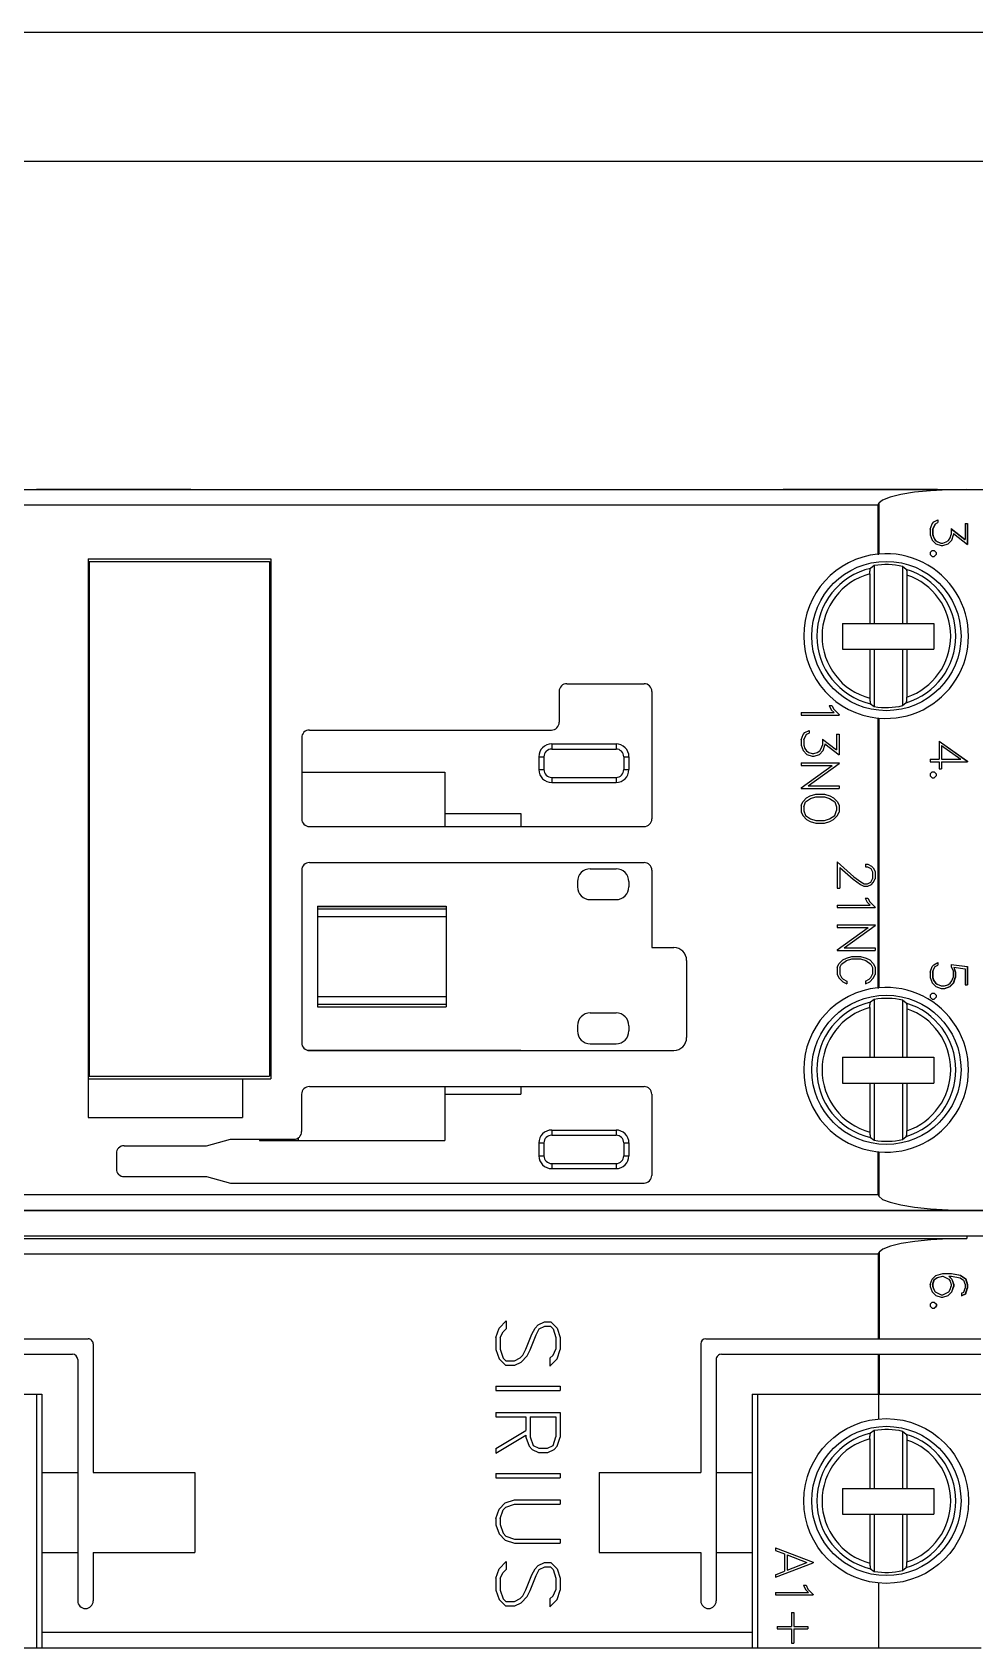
# Model space of a CAD drawing. Header units: millimetres. Extents: x -72 to 2978, y -1067 to 2817.
# Drawn here: x 508.2 to 544.8, y 262.1 to 324.9 of the extents above; entities that cross this region are included whole.
import ezdxf

# ---------------------------------------------------------------- set-up
doc = ezdxf.new("R2010")
doc.units = ezdxf.units.MM
doc.layers.add('10000_FRONT', color=7, linetype='Continuous')

msp = doc.modelspace()

# ---------------------------------------------------------------- linework, layer by layer
for p, q in [((424.654, 324.884), (733.643, 324.884)), ((514.334, 307.129), (508.334, 307.129)), ((543.334, 307.129), (537.334, 307.129)), ((508.334, 262.129), (514.334, 262.129)), ((537.334, 262.129), (543.334, 262.129))]:
    msp.add_line(p, q)
at = {"color": 30, "true_color": 0xf8991e}
msp.add_line((433.915, 319.884), (726.121, 319.884), dxfattribs=at)
at = {"layer": '10000_FRONT', "color": 7, "linetype": 'Continuous', "lineweight": 25}
for p, q in [((494.855, 307.129), (548.835, 307.129)), ((538.745, 307.129), (538.745, 307.129)), ((503.651, 306.529), (541.019, 306.529)), ((541.019, 306.529), (541.024, 306.538)), ((541.019, 306.529), (541.019, 304.614)), ((541.024, 306.538), (541.029, 306.546)), ((541.029, 306.546), (541.034, 306.554)), ((541.034, 306.554), (541.039, 306.563)), ((541.039, 306.563), (541.044, 306.572)), ((541.044, 306.572), (541.049, 306.58)), ((541.049, 306.58), (541.054, 306.589)), ((541.054, 306.589), (541.054, 304.617)), ((543.051, 305.576), (543.12, 305.788)), ((543.12, 305.788), (543.191, 305.862)), ((543.141, 305.57), (543.249, 305.792)), ((543.148, 305.57), (543.256, 305.792)), ((543.191, 305.862), (543.35, 305.943)), ((543.249, 305.792), (543.343, 305.839)), ((543.249, 305.792), (543.256, 305.792)), ((543.256, 305.792), (543.35, 305.839)), ((543.343, 305.939), (543.343, 305.839)), ((543.343, 305.839), (543.35, 305.839)), ((543.35, 305.943), (543.35, 305.839)), ((544.402, 305.796), (544.402, 305.181)), ((544.402, 305.796), (544.499, 305.796)), ((544.489, 305.796), (544.489, 304.996)), ((544.499, 305.796), (544.499, 304.988)), ((543.051, 305.576), (543.051, 305.366)), ((543.051, 305.366), (543.121, 305.155)), ((543.121, 305.155), (543.261, 305.011)), ((543.141, 305.57), (543.141, 305.37)), ((543.141, 305.57), (543.148, 305.57)), ((543.141, 305.37), (543.186, 305.239)), ((543.141, 305.37), (543.148, 305.37)), ((543.148, 305.57), (543.148, 305.37)), ((543.148, 305.37), (543.193, 305.239)), ((543.186, 305.239), (543.245, 305.147)), ((543.186, 305.239), (543.193, 305.239)), ((543.193, 305.239), (543.252, 305.147)), ((543.245, 305.147), (543.336, 305.086)), ((543.245, 305.147), (543.252, 305.147)), ((543.252, 305.147), (543.343, 305.086)), ((543.261, 305.011), (543.469, 304.941)), ((543.336, 305.086), (543.466, 305.041)), ((543.336, 305.086), (543.343, 305.086)), ((543.343, 305.086), (543.473, 305.041)), ((543.466, 305.041), (543.473, 305.041)), ((543.473, 305.041), (543.536, 305.041)), ((543.533, 304.941), (543.741, 305.011)), ((543.536, 305.041), (543.666, 305.086)), ((543.541, 304.941), (543.749, 305.011)), ((543.666, 305.086), (543.757, 305.147)), ((543.741, 305.011), (543.882, 305.155)), ((543.741, 305.011), (543.749, 305.011)), ((543.749, 305.011), (543.89, 305.155)), ((543.757, 305.147), (543.817, 305.239)), ((543.817, 305.239), (543.861, 305.37)), ((543.861, 305.606), (543.861, 305.37)), ((543.861, 305.606), (544.402, 305.181)), ((543.861, 305.599), (544.393, 305.181)), ((543.882, 305.155), (543.951, 305.366)), ((543.882, 305.155), (543.89, 305.155)), ((543.89, 305.155), (543.959, 305.366)), ((543.951, 305.419), (543.951, 305.366)), ((543.951, 305.419), (543.959, 305.419)), ((543.951, 305.366), (543.959, 305.366)), ((543.959, 305.419), (543.959, 305.366)), ((543.959, 305.419), (544.499, 304.988)), ((544.393, 305.181), (544.402, 305.181)), ((510.335, 304.429), (510.335, 282.729)), ((510.335, 304.429), (517.435, 304.429)), ((517.435, 304.429), (517.435, 284.229)), ((541.019, 304.614), (541.024, 304.614)), ((541.024, 304.614), (541.029, 304.614)), ((541.029, 304.614), (541.034, 304.615)), ((541.034, 304.615), (541.039, 304.615)), ((541.039, 304.615), (541.044, 304.616)), ((541.044, 304.616), (541.049, 304.616)), ((541.049, 304.616), (541.054, 304.617)), ((543.051, 304.678), (543.129, 304.756)), ((543.051, 304.678), (543.051, 304.597)), ((543.051, 304.597), (543.129, 304.519)), ((543.129, 304.756), (543.208, 304.756)), ((543.129, 304.519), (543.208, 304.519)), ((543.201, 304.756), (543.278, 304.678)), ((543.201, 304.519), (543.278, 304.597)), ((543.208, 304.756), (543.285, 304.678)), ((543.208, 304.519), (543.285, 304.597)), ((543.278, 304.678), (543.278, 304.597)), ((543.278, 304.678), (543.285, 304.678)), ((543.278, 304.597), (543.285, 304.597)), ((543.285, 304.678), (543.285, 304.597)), ((543.469, 304.941), (543.541, 304.941)), ((510.385, 304.329), (510.385, 284.329)), ((510.385, 304.329), (517.385, 304.329)), ((517.385, 304.329), (517.385, 284.329)), ((540.705, 303.872), (540.706, 303.886)), ((540.705, 303.859), (540.705, 303.872)), ((540.705, 303.846), (540.705, 303.859)), ((540.705, 303.846), (540.705, 301.914)), ((540.706, 303.9), (540.707, 303.913)), ((540.706, 303.886), (540.706, 303.9)), ((540.707, 303.925), (540.708, 303.937)), ((540.707, 303.913), (540.707, 303.925)), ((540.708, 303.937), (540.709, 303.949)), ((540.709, 303.949), (540.71, 303.961)), ((540.71, 303.961), (540.711, 303.972)), ((540.711, 303.972), (540.713, 303.983)), ((540.713, 303.983), (540.714, 303.993)), ((540.714, 303.993), (540.715, 304.002)), ((540.715, 304.002), (540.717, 304.011)), ((540.717, 304.011), (540.718, 304.02)), ((540.718, 304.02), (540.72, 304.028)), ((540.72, 304.028), (540.722, 304.035)), ((540.722, 304.035), (540.724, 304.041)), ((540.724, 304.041), (540.726, 304.046)), ((540.726, 304.046), (540.728, 304.05)), ((540.728, 304.05), (540.73, 304.054)), ((540.73, 304.054), (540.732, 304.057)), ((540.732, 304.057), (540.734, 304.059)), ((540.875, 304.165), (540.734, 304.059)), ((540.875, 304.165), (540.875, 301.914)), ((541.975, 304.132), (541.975, 301.914)), ((542.116, 304.017), (541.975, 304.132)), ((542.116, 304.017), (542.119, 304.014)), ((542.119, 304.014), (542.121, 304.01)), ((542.121, 304.01), (542.124, 304.004)), ((542.124, 304.004), (542.126, 303.998)), ((542.126, 303.998), (542.128, 303.99)), ((542.128, 303.99), (542.13, 303.981)), ((542.13, 303.981), (542.132, 303.971)), ((542.132, 303.971), (542.134, 303.96)), ((542.134, 303.96), (542.136, 303.949)), ((542.136, 303.949), (542.138, 303.936)), ((542.138, 303.936), (542.139, 303.923)), ((542.139, 303.923), (542.14, 303.908)), ((542.14, 303.908), (542.142, 303.893)), ((542.142, 303.893), (542.143, 303.879)), ((542.143, 303.879), (542.143, 303.863)), ((542.143, 303.863), (542.144, 303.847)), ((542.144, 303.847), (542.145, 303.83)), ((542.145, 303.83), (542.145, 303.814)), ((542.145, 303.814), (542.145, 303.798)), ((542.145, 303.798), (542.145, 301.914)), ((539.645, 301.914), (539.645, 300.914)), ((539.645, 301.914), (543.195, 301.914)), ((543.195, 301.914), (543.195, 300.914)), ((510.335, 300.621), (510.385, 300.621)), ((517.385, 300.621), (517.435, 300.621)), ((539.645, 300.914), (543.195, 300.914)), ((540.705, 300.914), (540.705, 299.012)), ((540.875, 300.914), (540.875, 298.694)), ((541.975, 300.914), (541.975, 298.726)), ((542.145, 300.914), (542.145, 299.061)), ((528.935, 299.579), (531.935, 299.579)), ((510.335, 299.037), (510.385, 299.037)), ((517.385, 299.037), (517.435, 299.037)), ((528.635, 299.279), (528.635, 298.079)), ((532.235, 299.279), (532.235, 294.329)), ((539.125, 298.73), (539.205, 298.567)), ((539.125, 298.73), (539.228, 298.73)), ((539.228, 298.73), (539.301, 298.587)), ((540.705, 299.012), (540.705, 298.997)), ((540.705, 298.997), (540.705, 298.98)), ((540.705, 298.98), (540.706, 298.964)), ((540.706, 298.964), (540.707, 298.948)), ((540.707, 298.948), (540.707, 298.933)), ((540.707, 298.933), (540.708, 298.918)), ((540.708, 298.918), (540.71, 298.904)), ((540.71, 298.904), (540.711, 298.89)), ((540.711, 298.89), (540.712, 298.876)), ((540.712, 298.876), (540.714, 298.864)), ((540.714, 298.864), (540.716, 298.853)), ((540.716, 298.853), (540.718, 298.843)), ((540.718, 298.843), (540.72, 298.833)), ((540.72, 298.833), (540.722, 298.824)), ((540.722, 298.824), (540.724, 298.817)), ((540.724, 298.817), (540.726, 298.811)), ((540.726, 298.811), (540.729, 298.806)), ((540.729, 298.806), (540.731, 298.802)), ((540.731, 298.802), (540.734, 298.799)), ((540.734, 298.799), (540.875, 298.694)), ((541.975, 298.726), (542.116, 298.842)), ((542.116, 298.842), (542.118, 298.844)), ((542.118, 298.844), (542.12, 298.847)), ((542.12, 298.847), (542.122, 298.851)), ((542.122, 298.851), (542.124, 298.856)), ((542.124, 298.856), (542.126, 298.861)), ((542.126, 298.861), (542.128, 298.868)), ((542.128, 298.868), (542.13, 298.875)), ((542.13, 298.875), (542.132, 298.883)), ((542.132, 298.883), (542.133, 298.892)), ((542.133, 298.892), (542.135, 298.901)), ((542.135, 298.901), (542.136, 298.911)), ((542.136, 298.911), (542.137, 298.921)), ((542.137, 298.921), (542.139, 298.932)), ((542.139, 298.932), (542.14, 298.944)), ((542.14, 298.944), (542.141, 298.956)), ((542.141, 298.956), (542.142, 298.968)), ((542.142, 298.968), (542.143, 298.98)), ((542.143, 298.993), (542.144, 299.006)), ((542.143, 298.98), (542.143, 298.993)), ((542.144, 299.02), (542.145, 299.034)), ((542.144, 299.006), (542.144, 299.02)), ((542.145, 299.047), (542.145, 299.061)), ((542.145, 299.034), (542.145, 299.047)), ((538.038, 298.455), (538.038, 298.357)), ((538.038, 298.455), (539.318, 298.455)), ((538.038, 298.357), (539.508, 298.357)), ((539.205, 298.567), (539.318, 298.455)), ((539.301, 298.587), (539.508, 298.378)), ((539.508, 298.378), (539.508, 298.357)), ((541.019, 298.245), (541.019, 287.764)), ((541.019, 298.245), (541.024, 298.244)), ((541.024, 298.244), (541.029, 298.244)), ((541.029, 298.244), (541.034, 298.243)), ((541.034, 298.243), (541.039, 298.243)), ((541.039, 298.243), (541.044, 298.242)), ((541.044, 298.242), (541.049, 298.242)), ((541.049, 298.242), (541.054, 298.242)), ((541.054, 298.242), (541.054, 287.767)), ((518.635, 297.479), (518.635, 294.329)), ((518.935, 297.779), (528.335, 297.779)), ((538.038, 297.399), (538.108, 297.61)), ((538.108, 297.61), (538.18, 297.685)), ((538.136, 297.393), (538.246, 297.615)), ((538.18, 297.685), (538.342, 297.765)), ((538.246, 297.615), (538.342, 297.662)), ((538.342, 297.765), (538.342, 297.662)), ((539.41, 297.619), (539.41, 297.003)), ((539.41, 297.619), (539.508, 297.619)), ((539.508, 297.619), (539.508, 296.811)), ((528.345, 297.239), (528.345, 297.039)), ((528.345, 297.239), (530.845, 297.239)), ((528.345, 297.039), (530.845, 297.039)), ((530.845, 297.239), (530.845, 297.039)), ((538.038, 297.399), (538.038, 297.189)), ((538.038, 297.189), (538.109, 296.978)), ((538.109, 296.978), (538.251, 296.834)), ((538.136, 297.393), (538.136, 297.193)), ((538.136, 297.193), (538.182, 297.062)), ((538.182, 297.062), (538.242, 296.97)), ((538.242, 296.97), (538.334, 296.909)), ((538.251, 296.834), (538.462, 296.764)), ((538.334, 296.909), (538.466, 296.864)), ((538.466, 296.864), (538.531, 296.864)), ((538.531, 296.864), (538.662, 296.909)), ((538.535, 296.764), (538.746, 296.834)), ((538.662, 296.909), (538.755, 296.97)), ((538.746, 296.834), (538.89, 296.978)), ((538.755, 296.97), (538.815, 297.062)), ((538.815, 297.062), (538.86, 297.193)), ((538.86, 297.428), (538.86, 297.193)), ((538.86, 297.428), (539.41, 297.003)), ((538.89, 296.978), (538.96, 297.189)), ((538.96, 297.242), (538.96, 297.189)), ((538.96, 297.242), (539.508, 296.811)), ((543.396, 297.351), (543.396, 296.647)), ((543.396, 297.351), (544.499, 296.573)), ((543.396, 297.345), (544.489, 296.573)), ((543.485, 297.173), (543.485, 296.647)), ((543.485, 297.173), (543.492, 297.173)), ((543.492, 297.173), (543.492, 296.647)), ((543.492, 297.173), (544.237, 296.647)), ((527.845, 296.739), (527.845, 296.239)), ((527.845, 296.739), (528.045, 296.739)), ((527.845, 296.239), (528.045, 296.239)), ((528.045, 296.739), (528.045, 296.239)), ((531.145, 296.739), (531.145, 296.239)), ((531.145, 296.739), (531.345, 296.739)), ((531.145, 296.239), (531.345, 296.239)), ((531.345, 296.739), (531.345, 296.239)), ((538.038, 296.505), (538.038, 296.407)), ((538.038, 296.505), (539.508, 296.505)), ((538.038, 295.537), (539.239, 296.407)), ((538.038, 296.407), (539.239, 296.407)), ((538.307, 295.611), (539.508, 296.482)), ((538.462, 296.764), (538.535, 296.764)), ((539.508, 296.505), (539.508, 296.482)), ((543.051, 296.647), (543.051, 296.549)), ((543.051, 296.647), (543.396, 296.647)), ((543.051, 296.549), (543.396, 296.549)), ((543.396, 296.549), (543.396, 296.274)), ((543.396, 296.274), (543.492, 296.274)), ((543.485, 296.647), (543.492, 296.647)), ((543.485, 296.549), (543.485, 296.274)), ((543.485, 296.549), (543.492, 296.549)), ((543.492, 296.647), (544.237, 296.647)), ((543.492, 296.549), (543.492, 296.274)), ((543.492, 296.549), (544.499, 296.549)), ((544.489, 296.573), (544.489, 296.549)), ((544.489, 296.573), (544.499, 296.573)), ((544.499, 296.573), (544.499, 296.549)), ((518.635, 296.139), (524.195, 296.139)), ((524.195, 296.139), (524.195, 294.029)), ((528.345, 295.939), (528.345, 295.739)), ((528.345, 295.939), (530.845, 295.939)), ((528.345, 295.739), (530.845, 295.739)), ((530.845, 295.939), (530.845, 295.739)), ((538.307, 295.611), (539.508, 295.611)), ((539.508, 295.611), (539.508, 295.513)), ((543.051, 296.078), (543.129, 296.156)), ((543.051, 296.078), (543.051, 295.997)), ((543.051, 295.997), (543.129, 295.919)), ((543.129, 296.156), (543.208, 296.156)), ((543.129, 295.919), (543.208, 295.919)), ((543.201, 296.156), (543.278, 296.078)), ((543.201, 295.919), (543.278, 295.997)), ((543.208, 296.156), (543.285, 296.078)), ((543.208, 295.919), (543.285, 295.997)), ((543.278, 296.078), (543.278, 295.997)), ((543.278, 296.078), (543.285, 296.078)), ((543.278, 295.997), (543.285, 295.997)), ((543.285, 296.078), (543.285, 295.997)), ((538.038, 295.537), (538.038, 295.513)), ((538.038, 295.513), (539.508, 295.513)), ((538.038, 294.864), (538.109, 295.007)), ((538.109, 295.007), (538.249, 295.148)), ((538.136, 294.79), (538.203, 294.988)), ((538.203, 294.988), (538.403, 295.121)), ((538.249, 295.148), (538.391, 295.216)), ((538.391, 295.216), (538.6, 295.287)), ((538.403, 295.121), (538.603, 295.189)), ((538.6, 295.287), (538.946, 295.287)), ((538.603, 295.189), (538.942, 295.189)), ((538.942, 295.189), (539.142, 295.121)), ((538.946, 295.287), (539.155, 295.216)), ((539.142, 295.121), (539.342, 294.988)), ((539.155, 295.216), (539.297, 295.148)), ((539.297, 295.148), (539.437, 295.007)), ((539.342, 294.988), (539.409, 294.79)), ((539.437, 295.007), (539.508, 294.864)), ((524.195, 294.539), (527.145, 294.539)), ((527.145, 294.539), (527.145, 294.029)), ((538.038, 294.864), (538.038, 294.583)), ((538.038, 294.583), (538.109, 294.439)), ((538.109, 294.439), (538.249, 294.299)), ((538.136, 294.79), (538.136, 294.64)), ((538.136, 294.64), (538.203, 294.458)), ((538.203, 294.458), (538.403, 294.324)), ((538.403, 294.324), (538.603, 294.258)), ((538.942, 294.258), (539.142, 294.324)), ((539.142, 294.324), (539.342, 294.458)), ((539.297, 294.299), (539.437, 294.439)), ((539.342, 294.458), (539.409, 294.657)), ((539.409, 294.79), (539.409, 294.657)), ((539.437, 294.439), (539.508, 294.583)), ((539.508, 294.864), (539.508, 294.583)), ((518.935, 294.029), (531.935, 294.029)), ((538.249, 294.299), (538.391, 294.23)), ((538.391, 294.23), (538.6, 294.16)), ((538.6, 294.16), (538.946, 294.16)), ((538.603, 294.258), (538.942, 294.258)), ((538.946, 294.16), (539.155, 294.23)), ((539.155, 294.23), (539.297, 294.299)), ((518.935, 292.629), (531.935, 292.629)), ((539.438, 292.652), (539.438, 291.641)), ((539.438, 292.652), (540.081, 292.08)), ((539.536, 292.444), (539.536, 291.641)), ((539.536, 292.444), (540.059, 291.988)), ((540.535, 292.564), (540.535, 292.465)), ((540.535, 292.564), (540.623, 292.564)), ((540.535, 292.465), (540.616, 292.465)), ((540.616, 292.465), (540.745, 292.399)), ((540.623, 292.564), (540.767, 292.494)), ((540.767, 292.494), (540.838, 292.421)), ((518.635, 292.329), (518.635, 285.629)), ((529.345, 291.889), (529.345, 291.689)), ((529.845, 292.389), (530.845, 292.389)), ((531.345, 291.889), (531.345, 291.689)), ((532.235, 292.329), (532.235, 289.329)), ((540.059, 291.988), (540.336, 291.78)), ((540.081, 292.08), (540.353, 291.876)), ((540.353, 291.876), (540.487, 291.81)), ((540.487, 291.81), (540.616, 291.81)), ((540.616, 291.81), (540.745, 291.874)), ((540.745, 292.399), (540.81, 292.27)), ((540.745, 291.874), (540.81, 292.004)), ((540.765, 291.78), (540.837, 291.853)), ((540.81, 292.27), (540.81, 292.004)), ((540.837, 291.853), (540.908, 291.996)), ((540.838, 292.421), (540.908, 292.278)), ((540.908, 292.278), (540.908, 291.996)), ((529.845, 291.189), (530.845, 291.189)), ((539.438, 291.641), (539.536, 291.641)), ((540.336, 291.78), (540.476, 291.709)), ((540.476, 291.709), (540.622, 291.709)), ((540.525, 291.253), (540.605, 291.09)), ((540.525, 291.253), (540.628, 291.253)), ((540.622, 291.709), (540.765, 291.78)), ((540.628, 291.253), (540.701, 291.109)), ((519.245, 290.932), (519.245, 287.029)), ((519.245, 290.932), (524.245, 290.932)), ((519.245, 290.929), (524.245, 290.929)), ((519.245, 290.829), (524.245, 290.829)), ((524.245, 290.932), (524.245, 287.029)), ((539.438, 290.978), (539.438, 290.88)), ((539.438, 290.978), (540.718, 290.978)), ((539.438, 290.88), (540.908, 290.88)), ((540.605, 291.09), (540.718, 290.978)), ((540.701, 291.109), (540.908, 290.901)), ((540.908, 290.901), (540.908, 290.88)), ((519.245, 290.529), (524.245, 290.529)), ((539.438, 290.205), (539.438, 290.107)), ((539.438, 290.205), (540.908, 290.205)), ((539.438, 289.237), (540.639, 290.107)), ((539.438, 290.107), (540.639, 290.107)), ((539.707, 289.311), (540.908, 290.182)), ((540.908, 290.205), (540.908, 290.182)), ((510.335, 289.621), (510.385, 289.621)), ((517.385, 289.621), (517.435, 289.621)), ((532.235, 289.329), (533.087, 289.329)), ((539.707, 289.311), (540.908, 289.311)), ((540.908, 289.311), (540.908, 289.213)), ((533.587, 288.829), (533.587, 285.829)), ((539.438, 289.237), (539.438, 289.213)), ((539.438, 289.213), (540.908, 289.213)), ((539.438, 288.565), (539.509, 288.708)), ((539.509, 288.708), (539.649, 288.849)), ((539.536, 288.557), (539.601, 288.689)), ((539.601, 288.689), (539.803, 288.822)), ((539.649, 288.849), (539.791, 288.917)), ((539.791, 288.917), (540, 288.987)), ((539.803, 288.822), (540.003, 288.889)), ((540, 288.987), (540.346, 288.987)), ((540.003, 288.889), (540.342, 288.889)), ((540.342, 288.889), (540.543, 288.822)), ((540.346, 288.987), (540.555, 288.917)), ((540.543, 288.822), (540.745, 288.689)), ((540.555, 288.917), (540.697, 288.849)), ((540.697, 288.849), (540.837, 288.708)), ((540.745, 288.689), (540.81, 288.557)), ((540.837, 288.708), (540.908, 288.565)), ((543.191, 288.662), (543.35, 288.743)), ((543.343, 288.739), (543.343, 288.639)), ((543.35, 288.743), (543.35, 288.639)), ((539.438, 288.565), (539.438, 288.283)), ((539.438, 288.283), (539.508, 288.139)), ((539.508, 288.139), (539.648, 287.999)), ((539.536, 288.557), (539.536, 288.291)), ((539.536, 288.291), (539.603, 288.159)), ((539.603, 288.159), (539.668, 288.094)), ((539.668, 288.094), (539.811, 288.022)), ((540.535, 288.022), (540.678, 288.094)), ((540.678, 288.094), (540.743, 288.159)), ((540.698, 287.999), (540.838, 288.139)), ((540.743, 288.159), (540.81, 288.291)), ((540.81, 288.557), (540.81, 288.291)), ((540.838, 288.139), (540.908, 288.283)), ((540.908, 288.565), (540.908, 288.283)), ((543.051, 288.376), (543.12, 288.588)), ((543.051, 288.376), (543.051, 288.166)), ((543.051, 288.166), (543.121, 287.955)), ((543.12, 288.588), (543.191, 288.662)), ((543.141, 288.372), (543.186, 288.503)), ((543.141, 288.372), (543.141, 288.17)), ((543.141, 288.372), (543.148, 288.372)), ((543.141, 288.17), (543.181, 288.045)), ((543.141, 288.17), (543.148, 288.17)), ((543.148, 288.372), (543.193, 288.503)), ((543.148, 288.372), (543.148, 288.17)), ((543.148, 288.17), (543.188, 288.045)), ((543.181, 288.045), (543.255, 287.94)), ((543.181, 288.045), (543.188, 288.045)), ((543.186, 288.503), (543.238, 288.586)), ((543.186, 288.503), (543.193, 288.503)), ((543.188, 288.045), (543.262, 287.94)), ((543.193, 288.503), (543.245, 288.586)), ((543.238, 288.586), (543.343, 288.639)), ((543.238, 288.586), (543.245, 288.586)), ((543.245, 288.586), (543.35, 288.639)), ((543.343, 288.639), (543.35, 288.639)), ((543.866, 288.666), (543.866, 288.576)), ((543.866, 288.666), (544.499, 288.594)), ((543.866, 288.665), (544.489, 288.594)), ((543.866, 288.576), (543.934, 288.439)), ((543.889, 288.039), (543.934, 288.17)), ((543.934, 288.439), (543.934, 288.17)), ((543.953, 287.955), (544.022, 288.166)), ((543.961, 287.955), (544.03, 288.166)), ((543.962, 288.561), (544.022, 288.376)), ((543.962, 288.561), (543.971, 288.561)), ((543.971, 288.561), (544.03, 288.376)), ((543.971, 288.561), (544.402, 288.498)), ((544.022, 288.376), (544.022, 288.166)), ((544.022, 288.376), (544.03, 288.376)), ((544.022, 288.166), (544.03, 288.166)), ((544.03, 288.376), (544.03, 288.166)), ((544.402, 288.498), (544.402, 287.878)), ((544.489, 288.594), (544.489, 287.878)), ((544.489, 288.594), (544.499, 288.594)), ((544.499, 288.594), (544.499, 287.878)), ((510.335, 288.037), (510.385, 288.037)), ((517.385, 288.037), (517.435, 288.037)), ((519.245, 287.429), (524.245, 287.429)), ((539.648, 287.999), (539.811, 287.918)), ((539.811, 288.022), (539.811, 287.918)), ((540.535, 288.022), (540.535, 287.918)), ((540.535, 287.918), (540.698, 287.999)), ((541.019, 287.764), (541.024, 287.764)), ((541.024, 287.764), (541.029, 287.764)), ((541.029, 287.764), (541.034, 287.765)), ((541.034, 287.765), (541.039, 287.765)), ((541.039, 287.765), (541.044, 287.766)), ((541.044, 287.766), (541.049, 287.766)), ((541.049, 287.766), (541.054, 287.767)), ((543.051, 287.478), (543.129, 287.556)), ((543.051, 287.478), (543.051, 287.397)), ((543.121, 287.955), (543.262, 287.811)), ((543.129, 287.556), (543.208, 287.556)), ((543.201, 287.556), (543.278, 287.478)), ((543.208, 287.556), (543.285, 287.478)), ((543.255, 287.94), (543.314, 287.9)), ((543.255, 287.94), (543.262, 287.94)), ((543.262, 287.94), (543.321, 287.9)), ((543.262, 287.811), (543.471, 287.741)), ((543.278, 287.478), (543.278, 287.397)), ((543.278, 287.478), (543.285, 287.478)), ((543.285, 287.478), (543.285, 287.397)), ((543.314, 287.9), (543.468, 287.841)), ((543.314, 287.9), (543.321, 287.9)), ((543.321, 287.9), (543.475, 287.841)), ((543.468, 287.841), (543.475, 287.841)), ((543.471, 287.741), (543.611, 287.741)), ((543.475, 287.841), (543.607, 287.841)), ((543.603, 287.741), (543.811, 287.811)), ((543.607, 287.841), (543.737, 287.886)), ((543.611, 287.741), (543.819, 287.811)), ((543.737, 287.886), (543.828, 287.947)), ((543.811, 287.811), (543.953, 287.955)), ((543.811, 287.811), (543.819, 287.811)), ((543.819, 287.811), (543.961, 287.955)), ((543.828, 287.947), (543.889, 288.039)), ((543.953, 287.955), (543.961, 287.955)), ((544.402, 287.878), (544.499, 287.878)), ((519.245, 287.129), (524.245, 287.129)), ((519.245, 287.029), (524.245, 287.029)), ((519.245, 287.029), (524.245, 287.029)), ((529.845, 286.789), (530.845, 286.789)), ((540.705, 287.022), (540.706, 287.036)), ((540.705, 287.009), (540.705, 287.022)), ((540.705, 286.996), (540.705, 287.009)), ((540.705, 286.996), (540.705, 285.064)), ((540.706, 287.05), (540.707, 287.063)), ((540.706, 287.036), (540.706, 287.05)), ((540.707, 287.075), (540.708, 287.087)), ((540.707, 287.063), (540.707, 287.075)), ((540.708, 287.087), (540.709, 287.099)), ((540.709, 287.099), (540.71, 287.111)), ((540.71, 287.111), (540.711, 287.122)), ((540.711, 287.122), (540.713, 287.133)), ((540.713, 287.133), (540.714, 287.143)), ((540.714, 287.143), (540.715, 287.152)), ((540.715, 287.152), (540.717, 287.161)), ((540.717, 287.161), (540.718, 287.17)), ((540.718, 287.17), (540.72, 287.178)), ((540.72, 287.178), (540.722, 287.185)), ((540.722, 287.185), (540.724, 287.191)), ((540.724, 287.191), (540.726, 287.196)), ((540.726, 287.196), (540.728, 287.2)), ((540.728, 287.2), (540.73, 287.204)), ((540.73, 287.204), (540.732, 287.207)), ((540.732, 287.207), (540.734, 287.209)), ((540.875, 287.315), (540.734, 287.209)), ((540.875, 287.315), (540.875, 285.064)), ((541.975, 287.282), (541.975, 285.064)), ((542.116, 287.167), (541.975, 287.282)), ((542.116, 287.167), (542.119, 287.164)), ((542.119, 287.164), (542.121, 287.16)), ((542.121, 287.16), (542.124, 287.154)), ((542.124, 287.154), (542.126, 287.148)), ((542.126, 287.148), (542.128, 287.14)), ((542.128, 287.14), (542.13, 287.131)), ((542.13, 287.131), (542.132, 287.121)), ((542.132, 287.121), (542.134, 287.11)), ((542.134, 287.11), (542.136, 287.099)), ((542.136, 287.099), (542.138, 287.086)), ((542.138, 287.086), (542.139, 287.073)), ((542.139, 287.073), (542.14, 287.058)), ((542.14, 287.058), (542.142, 287.043)), ((542.142, 287.043), (542.143, 287.029)), ((542.143, 287.029), (542.143, 287.013)), ((542.143, 287.013), (542.144, 286.997)), ((542.144, 286.997), (542.145, 286.98)), ((542.145, 286.98), (542.145, 286.964)), ((542.145, 286.964), (542.145, 286.948)), ((542.145, 286.948), (542.145, 285.064)), ((543.051, 287.397), (543.129, 287.319)), ((543.129, 287.319), (543.208, 287.319)), ((543.201, 287.319), (543.278, 287.397)), ((543.208, 287.319), (543.285, 287.397)), ((543.278, 287.397), (543.285, 287.397)), ((529.345, 286.289), (529.345, 286.089)), ((531.345, 286.289), (531.345, 286.089)), ((529.845, 285.589), (530.845, 285.589)), ((518.858, 285.339), (527.145, 285.339)), ((518.935, 285.329), (533.087, 285.329)), ((524.195, 285.339), (524.195, 285.329)), ((527.145, 285.339), (527.145, 285.329)), ((539.645, 285.064), (539.645, 284.064)), ((539.645, 285.064), (543.195, 285.064)), ((543.195, 285.064), (543.195, 284.064)), ((510.385, 284.329), (517.385, 284.329)), ((510.335, 284.229), (517.435, 284.229)), ((516.335, 284.229), (516.335, 282.729)), ((518.932, 283.929), (531.932, 283.929)), ((524.195, 283.929), (524.195, 283.639)), ((527.145, 283.929), (527.145, 283.639)), ((539.645, 284.064), (543.195, 284.064)), ((540.705, 284.064), (540.705, 282.162)), ((540.875, 284.064), (540.875, 281.844)), ((541.975, 284.064), (541.975, 281.876)), ((542.145, 284.064), (542.145, 282.211)), ((518.632, 283.629), (518.632, 282.179)), ((524.195, 283.639), (524.195, 281.839)), ((524.195, 283.639), (527.145, 283.639)), ((532.232, 283.629), (532.232, 280.479)), ((510.335, 282.729), (516.335, 282.729)), ((514.935, 281.629), (515.868, 281.879)), ((515.868, 281.879), (518.332, 281.879)), ((516.995, 281.879), (516.995, 281.839)), ((516.995, 281.839), (524.195, 281.839)), ((518.495, 281.927), (518.495, 281.839)), ((528.345, 282.239), (528.345, 282.039)), ((528.345, 282.239), (530.845, 282.239)), ((528.345, 282.039), (530.845, 282.039)), ((530.845, 282.239), (530.845, 282.039)), ((540.705, 282.162), (540.705, 282.147)), ((540.705, 282.147), (540.705, 282.13)), ((540.705, 282.13), (540.706, 282.114)), ((540.706, 282.114), (540.707, 282.098)), ((540.707, 282.098), (540.707, 282.083)), ((540.707, 282.083), (540.708, 282.068)), ((540.708, 282.068), (540.71, 282.054)), ((540.71, 282.054), (540.711, 282.04)), ((540.711, 282.04), (540.712, 282.026)), ((540.712, 282.026), (540.714, 282.014)), ((540.714, 282.014), (540.716, 282.003)), ((540.716, 282.003), (540.718, 281.993)), ((540.718, 281.993), (540.72, 281.983)), ((540.72, 281.983), (540.722, 281.974)), ((540.722, 281.974), (540.724, 281.967)), ((540.724, 281.967), (540.726, 281.961)), ((540.726, 281.961), (540.729, 281.956)), ((540.729, 281.956), (540.731, 281.952)), ((540.731, 281.952), (540.734, 281.949)), ((540.734, 281.949), (540.875, 281.844)), ((541.975, 281.876), (542.116, 281.992)), ((542.116, 281.992), (542.118, 281.994)), ((542.118, 281.994), (542.12, 281.997)), ((542.12, 281.997), (542.122, 282.001)), ((542.122, 282.001), (542.124, 282.006)), ((542.124, 282.006), (542.126, 282.011)), ((542.126, 282.011), (542.128, 282.018)), ((542.128, 282.018), (542.13, 282.025)), ((542.13, 282.025), (542.132, 282.033)), ((542.132, 282.033), (542.133, 282.042)), ((542.133, 282.042), (542.135, 282.051)), ((542.135, 282.051), (542.136, 282.061)), ((542.136, 282.061), (542.137, 282.071)), ((542.137, 282.071), (542.139, 282.082)), ((542.139, 282.082), (542.14, 282.094)), ((542.14, 282.094), (542.141, 282.106)), ((542.141, 282.106), (542.142, 282.118)), ((542.142, 282.118), (542.143, 282.13)), ((542.143, 282.143), (542.144, 282.156)), ((542.143, 282.13), (542.143, 282.143)), ((542.144, 282.17), (542.145, 282.184)), ((542.144, 282.156), (542.144, 282.17)), ((542.145, 282.197), (542.145, 282.211)), ((542.145, 282.184), (542.145, 282.197)), ((511.435, 281.329), (511.435, 280.729)), ((511.735, 281.629), (514.935, 281.629)), ((527.845, 281.739), (527.845, 281.239)), ((527.845, 281.739), (528.045, 281.739)), ((527.845, 281.239), (528.045, 281.239)), ((528.045, 281.739), (528.045, 281.239)), ((531.145, 281.739), (531.145, 281.239)), ((531.145, 281.739), (531.345, 281.739)), ((531.145, 281.239), (531.345, 281.239)), ((531.345, 281.739), (531.345, 281.239)), ((541.019, 281.395), (541.019, 279.729)), ((541.019, 281.395), (541.024, 281.394)), ((541.024, 281.394), (541.029, 281.394)), ((541.029, 281.394), (541.034, 281.393)), ((541.034, 281.393), (541.039, 281.393)), ((541.039, 281.393), (541.044, 281.392)), ((541.044, 281.392), (541.049, 281.392)), ((541.049, 281.392), (541.054, 281.392)), ((541.054, 281.392), (541.054, 279.669)), ((528.345, 280.939), (528.345, 280.739)), ((528.345, 280.939), (530.845, 280.939)), ((528.345, 280.739), (530.845, 280.739)), ((530.845, 280.939), (530.845, 280.739)), ((511.735, 280.429), (514.935, 280.429)), ((514.935, 280.429), (515.868, 280.179)), ((515.868, 280.179), (531.932, 280.179)), ((503.651, 279.729), (541.019, 279.729)), ((541.019, 279.729), (541.024, 279.721)), ((541.024, 279.721), (541.029, 279.712)), ((541.029, 279.712), (541.034, 279.704)), ((541.034, 279.704), (541.039, 279.695)), ((541.039, 279.695), (541.044, 279.687)), ((541.044, 279.687), (541.049, 279.678)), ((541.049, 279.678), (541.054, 279.669)), ((495.035, 279.129), (549.635, 279.129)), ((498.345, 279.119), (546.345, 279.119)), ((493.835, 278.129), (550.835, 278.129)), ((500.196, 278.029), (544.474, 278.029)), ((544.474, 278.129), (544.474, 278.029)), ((503.64, 277.429), (541.03, 277.429)), ((541.03, 277.429), (541.035, 277.438)), ((541.03, 277.429), (541.03, 274.129)), ((541.035, 277.438), (541.04, 277.446)), ((541.04, 277.446), (541.045, 277.455)), ((541.045, 277.455), (541.05, 277.463)), ((541.05, 277.463), (541.055, 277.472)), ((541.055, 277.472), (541.06, 277.48)), ((541.06, 277.48), (541.065, 277.489)), ((541.065, 277.489), (541.065, 274.129)), ((543.051, 276.239), (543.121, 276.451)), ((543.051, 276.239), (543.051, 276.166)), ((543.051, 276.166), (543.121, 275.955)), ((543.121, 276.451), (543.261, 276.594)), ((543.142, 276.235), (543.208, 276.433)), ((543.142, 276.235), (543.142, 276.17)), ((543.142, 276.235), (543.149, 276.235)), ((543.142, 276.17), (543.187, 276.039)), ((543.142, 276.17), (543.149, 276.17)), ((543.149, 276.235), (543.215, 276.433)), ((543.149, 276.235), (543.149, 276.17)), ((543.149, 276.17), (543.195, 276.039)), ((543.208, 276.433), (543.322, 276.512)), ((543.208, 276.433), (543.215, 276.433)), ((543.215, 276.433), (543.33, 276.512)), ((543.261, 276.594), (543.537, 276.664)), ((543.322, 276.512), (543.53, 276.565)), ((543.322, 276.512), (543.33, 276.512)), ((543.33, 276.512), (543.538, 276.565)), ((543.53, 276.565), (543.538, 276.565)), ((543.537, 276.664), (543.879, 276.664)), ((543.538, 276.565), (543.766, 276.449)), ((543.766, 276.449), (543.818, 276.366)), ((543.77, 276.565), (543.882, 276.451)), ((543.77, 276.565), (543.778, 276.565)), ((543.778, 276.565), (543.89, 276.451)), ((543.778, 276.565), (543.874, 276.565)), ((543.818, 276.366), (543.862, 276.235)), ((543.818, 276.039), (543.862, 276.17)), ((543.862, 276.235), (543.862, 276.17)), ((543.87, 276.664), (544.21, 276.596)), ((543.874, 276.565), (544.208, 276.496)), ((543.879, 276.664), (544.22, 276.596)), ((543.882, 276.451), (543.951, 276.239)), ((543.882, 276.451), (543.89, 276.451)), ((543.882, 275.955), (543.951, 276.166)), ((543.89, 276.451), (543.96, 276.239)), ((543.89, 275.955), (543.96, 276.166)), ((543.951, 276.239), (543.951, 276.166)), ((543.951, 276.239), (543.96, 276.239)), ((543.951, 276.166), (543.96, 276.166)), ((543.96, 276.239), (543.96, 276.166)), ((544.208, 276.496), (544.345, 276.404)), ((544.21, 276.596), (544.42, 276.453)), ((544.21, 276.596), (544.22, 276.596)), ((544.22, 276.596), (544.43, 276.453)), ((544.345, 276.404), (544.402, 276.235)), ((544.402, 276.235), (544.402, 276.102)), ((544.42, 276.453), (544.489, 276.239)), ((544.42, 276.453), (544.43, 276.453)), ((544.43, 276.453), (544.499, 276.239)), ((544.489, 276.239), (544.489, 276.098)), ((544.489, 276.239), (544.499, 276.239)), ((544.499, 276.239), (544.499, 276.098)), ((543.051, 275.478), (543.129, 275.556)), ((543.121, 275.955), (543.261, 275.811)), ((543.129, 275.556), (543.208, 275.556)), ((543.187, 276.039), (543.239, 275.957)), ((543.187, 276.039), (543.195, 276.039)), ((543.195, 276.039), (543.247, 275.957)), ((543.201, 275.556), (543.278, 275.478)), ((543.208, 275.556), (543.286, 275.478)), ((543.239, 275.957), (543.469, 275.841)), ((543.239, 275.957), (543.247, 275.957)), ((543.247, 275.957), (543.476, 275.841)), ((543.261, 275.811), (543.469, 275.741)), ((543.469, 275.841), (543.476, 275.841)), ((543.469, 275.741), (543.541, 275.741)), ((543.476, 275.841), (543.536, 275.841)), ((543.533, 275.741), (543.741, 275.811)), ((543.536, 275.841), (543.766, 275.957)), ((543.541, 275.741), (543.749, 275.811)), ((543.741, 275.811), (543.882, 275.955)), ((543.741, 275.811), (543.749, 275.811)), ((543.749, 275.811), (543.89, 275.955)), ((543.766, 275.957), (543.818, 276.039)), ((543.882, 275.955), (543.89, 275.955)), ((544.266, 275.904), (544.349, 275.947)), ((544.266, 275.904), (544.266, 275.8)), ((544.266, 275.8), (544.43, 275.882)), ((544.266, 275.805), (544.42, 275.882)), ((544.349, 275.947), (544.402, 276.102)), ((544.42, 275.882), (544.489, 276.098)), ((544.42, 275.882), (544.43, 275.882)), ((544.43, 275.882), (544.499, 276.098)), ((544.489, 276.098), (544.499, 276.098)), ((543.051, 275.478), (543.051, 275.397)), ((543.051, 275.397), (543.129, 275.319)), ((543.129, 275.319), (543.208, 275.319)), ((543.201, 275.319), (543.278, 275.397)), ((543.208, 275.319), (543.286, 275.397)), ((543.278, 275.478), (543.278, 275.397)), ((543.278, 275.478), (543.286, 275.478)), ((543.278, 275.397), (543.286, 275.397)), ((543.286, 275.478), (543.286, 275.397)), ((526.18, 274.185), (526.299, 274.545)), ((526.299, 274.545), (526.581, 274.828)), ((526.347, 274.175), (526.46, 274.398)), ((526.46, 274.398), (526.581, 274.522)), ((526.581, 274.828), (526.581, 274.522)), ((527.347, 273.73), (527.579, 274.309)), ((527.512, 273.705), (527.746, 274.289)), ((527.579, 274.309), (527.697, 274.548)), ((527.697, 274.548), (527.82, 274.672)), ((527.746, 274.289), (527.859, 274.512)), ((527.82, 274.672), (528.062, 274.792)), ((527.859, 274.512), (528.078, 274.623)), ((528.062, 274.792), (528.313, 274.792)), ((528.078, 274.623), (528.295, 274.623)), ((528.295, 274.623), (528.399, 274.519)), ((528.313, 274.792), (528.559, 274.545)), ((528.399, 274.519), (528.512, 274.179)), ((528.559, 274.545), (528.679, 274.185)), ((493.835, 274.129), (510.335, 274.129)), ((510.535, 273.929), (510.535, 268.929)), ((526.18, 274.185), (526.18, 273.712)), ((526.18, 273.712), (526.301, 273.352)), ((526.347, 274.175), (526.347, 273.72)), ((526.347, 273.72), (526.46, 273.38)), ((527.23, 273.499), (527.347, 273.73)), ((527.397, 273.466), (527.512, 273.705)), ((528.399, 273.499), (528.512, 273.723)), ((528.512, 274.179), (528.512, 273.723)), ((528.56, 273.352), (528.679, 273.712)), ((528.679, 274.185), (528.679, 273.712)), ((534.135, 273.929), (534.135, 268.929)), ((534.335, 274.129), (541.03, 274.129)), ((541.03, 274.129), (541.065, 274.129)), ((541.065, 274.129), (545.017, 274.129)), ((494.835, 273.529), (509.735, 273.529)), ((509.935, 273.329), (509.935, 263.949)), ((526.301, 273.352), (526.546, 273.109)), ((526.46, 273.38), (526.565, 273.276)), ((526.546, 273.109), (526.914, 273.109)), ((526.565, 273.276), (526.896, 273.276)), ((526.896, 273.276), (527.121, 273.39)), ((526.914, 273.109), (527.156, 273.226)), ((527.121, 273.39), (527.23, 273.499)), ((527.156, 273.226), (527.397, 273.466)), ((528.278, 273.377), (528.399, 273.499)), ((528.278, 273.377), (528.278, 273.072)), ((528.278, 273.072), (528.56, 273.352)), ((534.735, 273.329), (534.735, 263.949)), ((534.935, 273.529), (541.03, 273.529)), ((541.03, 273.529), (541.03, 271.979)), ((541.03, 273.529), (541.065, 273.529)), ((541.065, 273.529), (541.065, 271.979)), ((541.065, 273.529), (545.017, 273.529)), ((494.835, 271.979), (508.535, 271.979)), ((508.335, 271.979), (508.335, 262.129)), ((508.535, 271.979), (508.535, 262.129)), ((526.18, 272.291), (526.18, 272.124)), ((526.18, 272.291), (528.679, 272.291)), ((526.18, 272.124), (528.679, 272.124)), ((528.679, 272.291), (528.679, 272.124)), ((536.135, 271.979), (536.135, 262.129)), ((536.135, 271.979), (541.03, 271.979)), ((536.335, 271.979), (536.335, 262.129)), ((541.03, 271.979), (541.065, 271.979)), ((541.035, 271.979), (541.035, 271.015)), ((541.065, 271.979), (545.017, 271.979)), ((526.18, 271.271), (526.18, 271.104)), ((526.18, 271.271), (528.679, 271.271)), ((526.18, 271.104), (527.346, 271.104)), ((527.346, 271.104), (527.346, 270.566)), ((527.513, 271.104), (527.513, 270.32)), ((527.513, 271.104), (528.512, 271.104)), ((528.512, 271.104), (528.512, 270.32)), ((528.679, 271.271), (528.679, 270.312)), ((526.18, 269.868), (527.346, 270.566)), ((540.875, 270.565), (540.734, 270.459)), ((540.875, 270.565), (540.875, 268.314)), ((541.975, 270.532), (541.975, 268.314)), ((542.116, 270.417), (541.975, 270.532)), ((526.18, 269.688), (527.346, 270.386)), ((526.18, 269.868), (526.18, 269.688)), ((527.346, 270.386), (527.346, 270.313)), ((527.346, 270.313), (527.466, 269.954)), ((527.466, 269.954), (527.588, 269.828)), ((527.513, 270.32), (527.627, 269.986)), ((527.627, 269.986), (527.844, 269.876)), ((527.844, 269.876), (528.181, 269.876)), ((528.181, 269.876), (528.398, 269.986)), ((528.398, 269.986), (528.512, 270.32)), ((528.437, 269.827), (528.559, 269.954)), ((528.559, 269.954), (528.679, 270.312)), ((540.705, 270.272), (540.706, 270.286)), ((540.705, 270.259), (540.705, 270.272)), ((540.705, 270.246), (540.705, 270.259)), ((540.705, 270.246), (540.705, 268.314)), ((540.706, 270.3), (540.707, 270.313)), ((540.706, 270.286), (540.706, 270.3)), ((540.707, 270.325), (540.708, 270.337)), ((540.707, 270.313), (540.707, 270.325)), ((540.708, 270.337), (540.709, 270.349)), ((540.709, 270.349), (540.71, 270.361)), ((540.71, 270.361), (540.711, 270.372)), ((540.711, 270.372), (540.713, 270.383)), ((540.713, 270.383), (540.714, 270.393)), ((540.714, 270.393), (540.715, 270.402)), ((540.715, 270.402), (540.717, 270.411)), ((540.717, 270.411), (540.718, 270.42)), ((540.718, 270.42), (540.72, 270.428)), ((540.72, 270.428), (540.722, 270.435)), ((540.722, 270.435), (540.724, 270.441)), ((540.724, 270.441), (540.726, 270.446)), ((540.726, 270.446), (540.728, 270.45)), ((540.728, 270.45), (540.73, 270.454)), ((540.73, 270.454), (540.732, 270.457)), ((540.732, 270.457), (540.734, 270.459)), ((542.116, 270.417), (542.119, 270.414)), ((542.119, 270.414), (542.121, 270.41)), ((542.121, 270.41), (542.124, 270.404)), ((542.124, 270.404), (542.126, 270.398)), ((542.126, 270.398), (542.128, 270.39)), ((542.128, 270.39), (542.13, 270.381)), ((542.13, 270.381), (542.132, 270.371)), ((542.132, 270.371), (542.134, 270.36)), ((542.134, 270.36), (542.136, 270.349)), ((542.136, 270.349), (542.138, 270.336)), ((542.138, 270.336), (542.139, 270.323)), ((542.139, 270.323), (542.14, 270.308)), ((542.14, 270.308), (542.142, 270.293)), ((542.142, 270.293), (542.143, 270.279)), ((542.143, 270.279), (542.143, 270.263)), ((542.143, 270.263), (542.144, 270.247)), ((542.144, 270.247), (542.145, 270.23)), ((542.145, 270.23), (542.145, 270.214)), ((542.145, 270.214), (542.145, 270.198)), ((542.145, 270.198), (542.145, 268.314)), ((527.588, 269.828), (527.832, 269.709)), ((527.832, 269.709), (528.194, 269.709)), ((528.194, 269.709), (528.437, 269.827)), ((508.535, 268.929), (509.935, 268.929)), ((510.535, 268.929), (514.485, 268.929)), ((514.485, 268.929), (514.485, 265.829)), ((526.18, 268.891), (526.18, 268.724)), ((526.18, 268.891), (528.679, 268.891)), ((526.18, 268.724), (528.679, 268.724)), ((528.679, 268.891), (528.679, 268.724)), ((530.185, 268.929), (530.185, 265.829)), ((530.185, 268.929), (534.135, 268.929)), ((534.735, 268.929), (536.135, 268.929)), ((539.645, 268.314), (539.645, 267.314)), ((539.645, 268.314), (543.195, 268.314)), ((543.195, 268.314), (543.195, 267.314)), ((526.18, 267.148), (526.3, 267.508)), ((526.3, 267.508), (526.542, 267.752)), ((526.346, 267.142), (526.46, 267.484)), ((526.46, 267.484), (526.567, 267.59)), ((526.542, 267.752), (526.902, 267.871)), ((526.567, 267.59), (526.907, 267.704)), ((526.902, 267.871), (528.679, 267.871)), ((526.907, 267.704), (528.679, 267.704)), ((528.679, 267.871), (528.679, 267.704)), ((526.18, 267.148), (526.18, 266.907)), ((526.18, 266.907), (526.3, 266.547)), ((526.346, 267.142), (526.346, 266.915)), ((526.346, 266.915), (526.46, 266.573)), ((539.645, 267.314), (543.195, 267.314)), ((540.705, 267.314), (540.705, 265.412)), ((540.875, 267.314), (540.875, 265.094)), ((541.975, 267.314), (541.975, 265.126)), ((542.145, 267.314), (542.145, 265.461)), ((526.3, 266.547), (526.542, 266.305)), ((526.46, 266.573), (526.567, 266.465)), ((526.542, 266.305), (526.902, 266.184)), ((526.567, 266.465), (526.907, 266.351)), ((526.902, 266.184), (528.679, 266.184)), ((526.907, 266.351), (528.679, 266.351)), ((528.679, 266.351), (528.679, 266.184)), ((508.535, 265.829), (509.935, 265.829)), ((510.535, 265.829), (510.535, 263.949)), ((510.535, 265.829), (514.485, 265.829)), ((526.299, 265.195), (526.581, 265.478)), ((526.581, 265.478), (526.581, 265.172)), ((530.185, 265.829), (534.135, 265.829)), ((534.135, 265.829), (534.135, 263.949)), ((534.735, 265.829), (536.135, 265.829)), ((537.038, 266.01), (537.038, 265.907)), ((537.038, 266.01), (538.508, 265.448)), ((537.038, 265.907), (537.388, 265.772)), ((537.388, 265.772), (537.388, 265.102)), ((537.486, 265.735), (537.486, 265.14)), ((537.486, 265.735), (538.25, 265.437)), ((542.145, 265.447), (542.145, 265.461)), ((526.18, 264.835), (526.299, 265.195)), ((526.18, 264.835), (526.18, 264.362)), ((526.347, 264.825), (526.46, 265.048)), ((526.347, 264.825), (526.347, 264.37)), ((526.46, 265.048), (526.581, 265.172)), ((527.347, 264.38), (527.579, 264.959)), ((527.512, 264.355), (527.746, 264.939)), ((527.579, 264.959), (527.697, 265.198)), ((527.697, 265.198), (527.82, 265.322)), ((527.746, 264.939), (527.859, 265.162)), ((527.82, 265.322), (528.062, 265.442)), ((527.859, 265.162), (528.078, 265.273)), ((528.062, 265.442), (528.313, 265.442)), ((528.078, 265.273), (528.295, 265.273)), ((528.295, 265.273), (528.399, 265.169)), ((528.313, 265.442), (528.559, 265.195)), ((528.399, 265.169), (528.512, 264.829)), ((528.512, 264.829), (528.512, 264.373)), ((528.559, 265.195), (528.679, 264.835)), ((528.679, 264.835), (528.679, 264.362)), ((537.038, 264.865), (538.508, 265.427)), ((537.038, 264.966), (537.388, 265.102)), ((537.038, 264.966), (537.038, 264.865)), ((537.486, 265.14), (538.25, 265.437)), ((538.508, 265.448), (538.508, 265.427)), ((540.705, 265.412), (540.705, 265.397)), ((540.705, 265.397), (540.705, 265.38)), ((540.705, 265.38), (540.706, 265.364)), ((540.706, 265.364), (540.707, 265.348)), ((540.707, 265.348), (540.707, 265.333)), ((540.707, 265.333), (540.708, 265.318)), ((540.708, 265.318), (540.71, 265.304)), ((540.71, 265.304), (540.711, 265.29)), ((540.711, 265.29), (540.712, 265.276)), ((540.712, 265.276), (540.714, 265.264)), ((540.714, 265.264), (540.716, 265.253)), ((540.716, 265.253), (540.718, 265.243)), ((540.718, 265.243), (540.72, 265.233)), ((540.72, 265.233), (540.722, 265.224)), ((540.722, 265.224), (540.724, 265.217)), ((540.724, 265.217), (540.726, 265.211)), ((540.726, 265.211), (540.729, 265.206)), ((540.729, 265.206), (540.731, 265.202)), ((540.731, 265.202), (540.734, 265.199)), ((540.734, 265.199), (540.875, 265.094)), ((541.975, 265.126), (542.116, 265.242)), ((542.116, 265.242), (542.118, 265.244)), ((542.118, 265.244), (542.12, 265.247)), ((542.12, 265.247), (542.122, 265.251)), ((542.122, 265.251), (542.124, 265.256)), ((542.124, 265.256), (542.126, 265.261)), ((542.126, 265.261), (542.128, 265.268)), ((542.128, 265.268), (542.13, 265.275)), ((542.13, 265.275), (542.132, 265.283)), ((542.132, 265.283), (542.133, 265.292)), ((542.133, 265.292), (542.135, 265.301)), ((542.135, 265.301), (542.136, 265.311)), ((542.136, 265.311), (542.137, 265.321)), ((542.137, 265.321), (542.139, 265.332)), ((542.139, 265.332), (542.14, 265.344)), ((542.14, 265.344), (542.141, 265.356)), ((542.141, 265.356), (542.142, 265.368)), ((542.142, 265.368), (542.143, 265.38)), ((542.143, 265.393), (542.144, 265.406)), ((542.143, 265.38), (542.143, 265.393)), ((542.144, 265.42), (542.145, 265.434)), ((542.144, 265.406), (542.144, 265.42)), ((542.145, 265.434), (542.145, 265.447)), ((526.18, 264.362), (526.301, 264.002)), ((526.347, 264.37), (526.46, 264.03)), ((527.23, 264.149), (527.347, 264.38)), ((527.397, 264.116), (527.512, 264.355)), ((528.399, 264.149), (528.512, 264.373)), ((528.56, 264.002), (528.679, 264.362)), ((537.038, 264.278), (537.038, 264.18)), ((537.038, 264.278), (538.318, 264.278)), ((538.125, 264.553), (538.205, 264.39)), ((538.125, 264.553), (538.228, 264.553)), ((538.205, 264.39), (538.318, 264.278)), ((538.228, 264.553), (538.301, 264.409)), ((538.301, 264.409), (538.508, 264.201)), ((538.508, 264.201), (538.508, 264.18)), ((541.035, 264.643), (541.035, 262.129)), ((526.301, 264.002), (526.546, 263.759)), ((526.46, 264.03), (526.565, 263.926)), ((526.546, 263.759), (526.914, 263.759)), ((526.565, 263.926), (526.896, 263.926)), ((526.896, 263.926), (527.121, 264.04)), ((526.914, 263.759), (527.156, 263.876)), ((527.121, 264.04), (527.23, 264.149)), ((527.156, 263.876), (527.397, 264.116)), ((528.278, 264.027), (528.399, 264.149)), ((528.278, 264.027), (528.278, 263.722)), ((528.278, 263.722), (528.56, 264.002)), ((537.038, 264.18), (538.508, 264.18)), ((537.108, 262.954), (537.108, 262.856)), ((537.108, 262.954), (537.654, 262.954)), ((537.654, 263.502), (537.654, 262.954)), ((537.654, 263.502), (537.752, 263.502)), ((537.752, 263.502), (537.752, 262.954)), ((537.752, 262.954), (538.298, 262.954)), ((538.298, 262.954), (538.298, 262.856)), ((508.535, 262.729), (536.135, 262.729)), ((537.108, 262.856), (537.654, 262.856)), ((537.654, 262.856), (537.654, 262.308)), ((537.752, 262.856), (537.752, 262.308)), ((537.752, 262.856), (538.298, 262.856)), ((503.635, 262.129), (508.335, 262.129)), ((508.335, 262.129), (508.535, 262.129)), ((508.535, 262.129), (536.135, 262.129)), ((536.135, 262.129), (536.335, 262.129)), ((536.335, 262.129), (541.035, 262.129)), ((537.654, 262.308), (537.752, 262.308)), ((541.035, 262.129), (545.032, 262.129))]:
    msp.add_line(p, q, dxfattribs=at)
for points in [[(544.463, 307.129), (543.748, 307.116), (543.065, 307.077), (542.443, 307.014), (541.91, 306.929), (541.49, 306.827), (541.2, 306.712), (541.054, 306.589)], [(541.054, 279.669), (541.2, 279.546), (541.49, 279.431), (541.91, 279.329), (542.443, 279.244), (543.065, 279.181), (543.748, 279.142), (544.463, 279.129)], [(544.474, 278.029), (543.759, 278.016), (543.076, 277.977), (542.454, 277.914), (541.921, 277.829), (541.501, 277.727), (541.211, 277.612), (541.065, 277.489)]]:
    msp.add_lwpolyline(points, dxfattribs=at)
for centre, radius in [((541.345, 301.429), 2.9), ((541.345, 284.579), 2.9), ((541.335, 267.829), 3.2), ((541.345, 267.829), 2.9)]:
    msp.add_circle(centre, radius, dxfattribs=at)
for centre, radius, start, end in [((541.335, 301.429), 3.2, 95.66445, 264.33555), ((541.335, 301.429), 3.2, 264.95594, 95.04405), ((541.345, 301.429), 2.7, 103.08464, 256.91535), ((541.345, 301.429), 2.5, 104.83283, 255.16716), ((541.345, 301.429), 2.776, 76.8814, 99.74857), ((541.345, 301.429), 2.7, 359.99998, 73.40229), ((541.345, 301.429), 2.5, 288.66291, 71.3371), ((541.345, 301.429), 2.7, 286.59771, 359.99998), ((510.493, 300.621), 0.408, 105.3505, 112.78489), ((517.277, 300.621), 0.408, 67.21512, 74.64951), ((528.935, 299.279), 0.3, 90, 180.00007), ((531.935, 299.279), 0.3, 0.00029, 89.99992), ((541.345, 301.429), 2.776, 260.25143, 283.1186), ((510.493, 299.037), 0.408, 247.21508, 254.64947), ((517.277, 299.037), 0.408, 285.35052, 292.78492), ((518.935, 297.479), 0.3, 90, 180.00005), ((528.335, 298.079), 0.3, 270, 0.00004), ((528.345, 296.739), 0.5, 90, 180.00004), ((528.345, 296.739), 0.3, 90, 180.00007), ((530.845, 296.739), 0.5, 359.99996, 90), ((530.845, 296.739), 0.3, 359.99993, 90), ((528.345, 296.239), 0.5, 180.00004, 270), ((528.345, 296.239), 0.3, 180.00007, 270), ((530.845, 296.239), 0.3, 270, 359.99993), ((530.845, 296.239), 0.5, 270, 359.99996), ((518.935, 294.329), 0.3, 180.00004, 270), ((531.935, 294.329), 0.3, 269.99994, 0.00033), ((518.935, 292.329), 0.3, 90, 179.99996), ((531.935, 292.329), 0.3, 0.00022, 90), ((529.845, 291.889), 0.5, 90, 179.99997), ((530.845, 291.889), 0.5, 0.00003, 90), ((529.845, 291.689), 0.5, 180.00001, 270), ((530.845, 291.689), 0.5, 270, 359.99999), ((510.493, 289.621), 0.408, 105.35052, 112.78492), ((517.277, 289.621), 0.408, 67.21509, 74.64949), ((533.087, 288.829), 0.5, 0.00002, 90), ((510.493, 288.037), 0.408, 247.21509, 254.64948), ((517.277, 288.037), 0.408, 285.35051, 292.7849), ((541.335, 284.579), 3.2, 95.66445, 264.33555), ((541.335, 284.579), 3.2, 264.95594, 95.04406), ((529.845, 286.289), 0.5, 90, 180), ((530.845, 286.289), 0.5, 360, 90), ((541.345, 284.579), 2.7, 103.08465, 256.91535), ((541.345, 284.579), 2.5, 104.83283, 255.16717), ((541.345, 284.579), 2.776, 76.8814, 99.74857), ((541.345, 284.579), 2.7, 0, 73.40229), ((541.345, 284.579), 2.5, 288.66291, 71.33709), ((518.935, 285.629), 0.3, 180, 270), ((529.845, 286.089), 0.5, 180, 270), ((530.845, 286.089), 0.5, 270, 0), ((533.087, 285.829), 0.5, 270, 360), ((541.345, 284.579), 2.7, 286.59771, 0), ((518.932, 283.629), 0.3, 90, 179.99999), ((531.932, 283.629), 0.3, 0.00001, 90), ((518.332, 282.179), 0.3, 270, 359.99999), ((528.345, 281.739), 0.5, 90, 180.00001), ((528.345, 281.739), 0.3, 90, 180.00002), ((530.845, 281.739), 0.5, 359.99999, 90), ((530.845, 281.739), 0.3, 359.99998, 90), ((541.345, 284.579), 2.776, 260.25143, 283.1186), ((511.735, 281.329), 0.3, 89.99994, 179.99999), ((528.345, 281.239), 0.5, 180.00001, 270), ((528.345, 281.239), 0.3, 180.00002, 270), ((530.845, 281.239), 0.3, 270, 359.99998), ((530.845, 281.239), 0.5, 270, 359.99999), ((511.735, 280.729), 0.3, 180.00002, 270.00006), ((531.932, 280.479), 0.3, 270, 0.00003), ((510.335, 273.929), 0.2, 0.00005, 90.00007), ((534.335, 273.929), 0.2, 90.00006, 179.99995), ((509.735, 273.329), 0.2, 359.99994, 89.99991), ((534.935, 273.329), 0.2, 90, 180.00006), ((541.345, 267.829), 2.776, 76.8814, 99.74857), ((541.345, 267.829), 2.7, 103.08465, 256.91536), ((541.345, 267.829), 2.5, 104.83284, 255.16717), ((541.345, 267.829), 2.7, 0.00002, 73.40229), ((541.345, 267.829), 2.5, 288.6629, 71.33709), ((541.345, 267.829), 2.7, 286.59771, 0.00002), ((541.345, 267.829), 2.776, 260.25143, 283.1186), ((510.235, 263.949), 0.3, 180.00006, 270.00006), ((510.235, 263.949), 0.3, 270.00007, 359.99994), ((534.435, 263.949), 0.3, 180.00006, 359.99994)]:
    msp.add_arc(centre, radius, start, end, dxfattribs=at)

doc.saveas('drawing.dxf')
